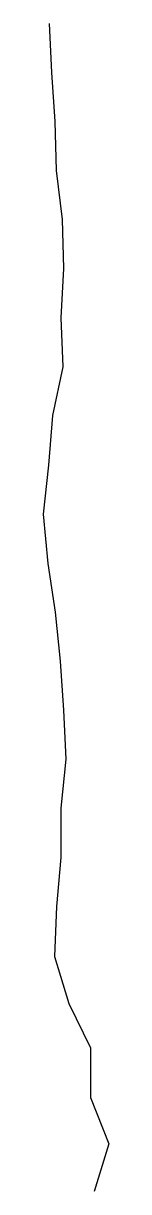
# Model space of a CAD drawing. Header units: inches. Extents: x 1.508 to 1.548, y 0.022 to 0.735.
import ezdxf

# ---------------------------------------------------------------- set-up
doc = ezdxf.new("R2010")
doc.units = ezdxf.units.IN
doc.layers.add('TRACE', color=7, linetype='Continuous')

msp = doc.modelspace()

# ---------------------------------------------------------------- linework, layer by layer
at = {"layer": 'TRACE'}
msp.add_lwpolyline([(1.51155, 0.73548), (1.5129, 0.70551), (1.51502, 0.67556), (1.51576, 0.64557), (1.5195, 0.61579), (1.52012, 0.58578), (1.51856, 0.55581), (1.51977, 0.52582), (1.5136, 0.49601), (1.51101, 0.46567), (1.50786, 0.43582), (1.51067, 0.40566), (1.51513, 0.37598), (1.51822, 0.34611), (1.52031, 0.31618), (1.52164, 0.2862), (1.51859, 0.25628), (1.51859, 0.22626), (1.51591, 0.19634), (1.51469, 0.1659), (1.5235, 0.13717), (1.53663, 0.11016), (1.53663, 0.07971), (1.54782, 0.05141), (1.53893, 0.02227)], dxfattribs=at)

doc.saveas('drawing.dxf')
